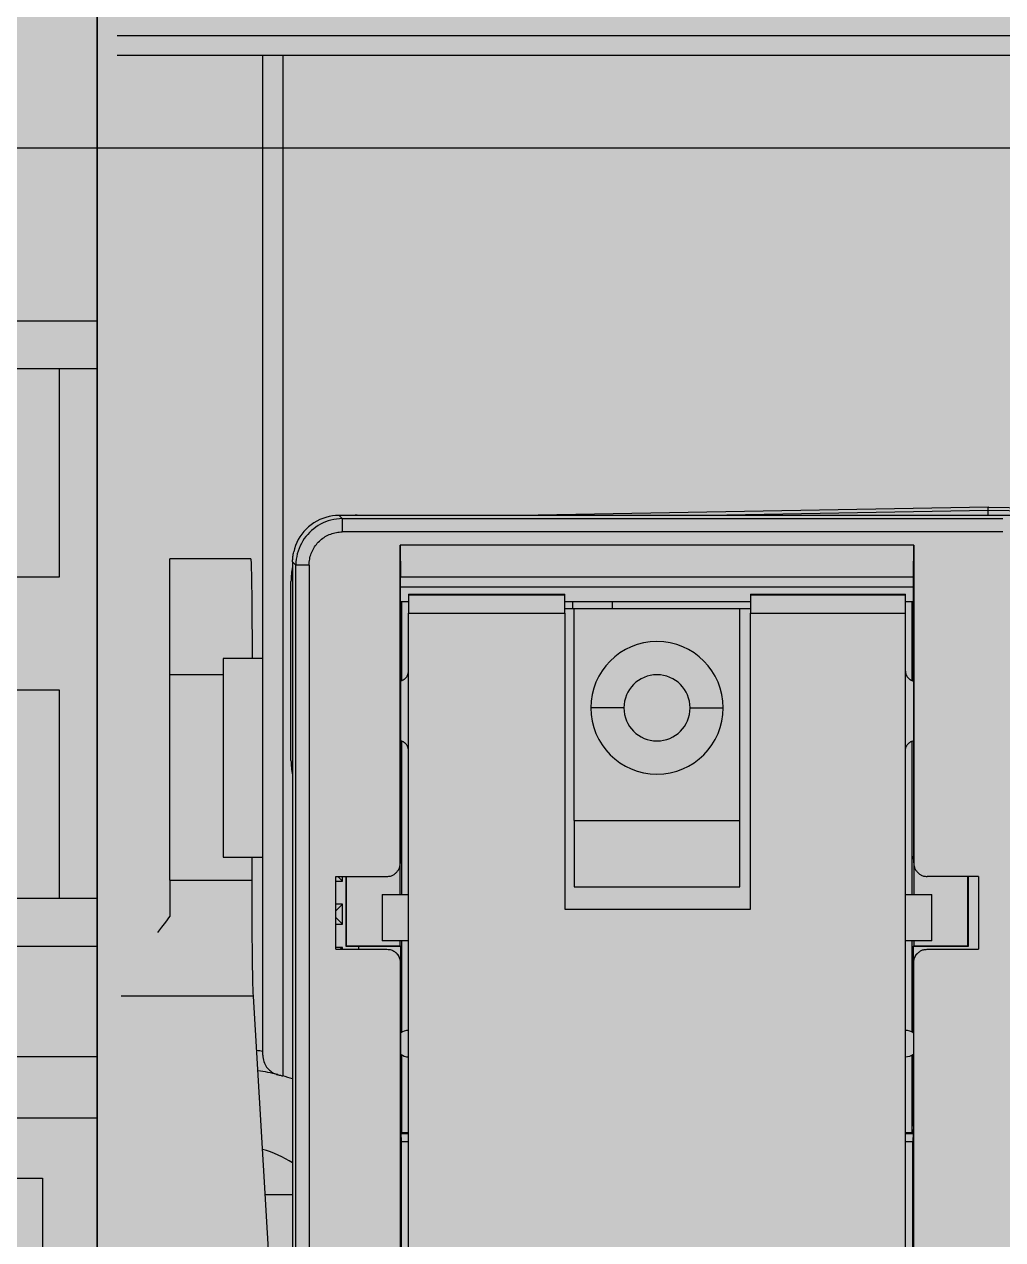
# Model space of a CAD drawing. Extents: x -20 to 2016, y -5898 to 916.
# Drawn here: x 1365.38 to 1380.15, y 636.76 to 655.1 of the extents above; entities that cross this region are included whole.
import ezdxf

# ---------------------------------------------------------------- set-up
doc = ezdxf.new("R2010")
doc.units = 0
doc.layers.add('MAIN-1', color=7, linetype='Continuous')
doc.layers.add('SYMS', color=7, linetype='Continuous')

# ---------------------------------------------------------------- blocks, each defined once
blk = doc.blocks.new('clipfix_35_5-select__2', base_point=(-147.547, 71.306))
at = {"color": 7, "linetype": 'Continuous'}
for p, q in [((-132.965, 76.456), (-139.986, 76.456)), ((-132.965, 76.456), (-132.247, 76.456)), ((-132.965, 71.306), (-132.965, 76.456)), ((-132.247, 75.881), (-132.247, 76.456)), ((-132.247, 76.456), (-124.247, 76.456)), ((-124.247, 76.456), (-124.247, 75.881)), ((-124.247, 76.456), (-123.528, 76.456)), ((-123.528, 76.456), (-121.856, 76.456)), ((-123.528, 71.306), (-123.528, 76.456)), ((-120.931, 76.456), (-121.856, 76.456)), ((-121.856, 76.456), (-121.856, 71.306)), ((-115.557, 76.456), (-120.931, 76.456)), ((-120.931, 76.456), (-120.931, 71.306)), ((-132.247, 71.881), (-132.247, 75.881)), ((-132.247, 75.881), (-129.097, 75.881)), ((-129.097, 75.881), (-129.097, 71.881)), ((-127.397, 75.881), (-124.247, 75.881)), ((-127.397, 71.881), (-127.397, 75.881)), ((-124.247, 75.881), (-124.247, 71.881)), ((-120.022, 75.631), (-116.572, 75.631)), ((-120.022, 74.081), (-120.022, 75.631))]:
    blk.add_line(p, q, dxfattribs=at)

msp = doc.modelspace()

# ---------------------------------------------------------------- hatches: boundary and pattern name
at = {"layer": 'SYMS', "true_color": 0x636466}
h = msp.add_hatch(color=251, dxfattribs=at)
h.dxf.hatch_style = 1
h.paths.add_polyline_path([(1366.481, 597.033), (1393.381, 597.033), (1393.381, 676.033), (1366.481, 676.033)])
h = msp.add_hatch(color=251, dxfattribs=at)
h.dxf.hatch_style = 1
h.paths.add_polyline_path([(1366.481, 665.21), (1361.331, 665.21), (1361.331, 616.61), (1366.481, 616.61)])

# ---------------------------------------------------------------- linework, layer by layer
at = {"layer": 'MAIN-1'}
for p, q in [((1366.781, 654.933), (1393.081, 654.933)), ((1393.081, 654.633), (1366.781, 654.633)), ((1368.981, 639.541), (1368.981, 654.633)), ((1369.281, 654.633), (1369.281, 639.23)), ((1379.931, 647.814), (1372.855, 647.691)), ((1379.931, 647.813), (1379.93, 647.813)), ((1379.93, 647.813), (1379.931, 647.813)), ((1379.931, 647.814), (1387.007, 647.691)), ((1379.931, 647.813), (1379.931, 647.813)), ((1379.931, 647.813), (1379.931, 647.813)), ((1379.931, 647.813), (1379.932, 647.813)), ((1379.932, 647.813), (1379.931, 647.813)), ((1379.931, 647.813), (1379.931, 647.813)), ((1379.931, 647.813), (1379.931, 647.813)), ((1379.931, 647.813), (1379.931, 647.813)), ((1379.931, 647.813), (1379.931, 647.813)), ((1379.931, 647.813), (1379.931, 647.813)), ((1379.931, 647.813), (1379.931, 647.813)), ((1379.931, 647.812), (1379.931, 647.813)), ((1379.931, 647.813), (1379.931, 647.813)), ((1379.931, 647.813), (1379.931, 647.813)), ((1379.931, 647.811), (1379.931, 647.812)), ((1379.931, 647.81), (1379.931, 647.811)), ((1379.931, 647.808), (1379.931, 647.81)), ((1379.931, 647.806), (1379.931, 647.808)), ((1369.839, 647.627), (1369.795, 647.605)), ((1369.885, 647.646), (1369.839, 647.627)), ((1369.933, 647.662), (1369.885, 647.646)), ((1369.981, 647.675), (1369.933, 647.662)), ((1370.03, 647.684), (1369.981, 647.675)), ((1370.051, 647.63), (1370.009, 647.62)), ((1370.08, 647.689), (1370.03, 647.684)), ((1370.093, 647.636), (1370.051, 647.63)), ((1370.131, 647.691), (1370.08, 647.689)), ((1370.136, 647.64), (1370.093, 647.636)), ((1370.18, 647.642), (1370.131, 647.691)), ((1379.931, 647.69), (1370.131, 647.691)), ((1370.18, 647.642), (1370.136, 647.64)), ((1370.18, 647.642), (1380.148, 647.642)), ((1370.18, 647.642), (1370.18, 647.442)), ((1370.406, 647.693), (1372.976, 647.693)), ((1379.931, 647.764), (1375.703, 647.69)), ((1379.931, 647.804), (1379.931, 647.806)), ((1379.931, 647.802), (1379.931, 647.804)), ((1379.931, 647.799), (1379.931, 647.802)), ((1379.931, 647.796), (1379.931, 647.799)), ((1379.931, 647.793), (1379.931, 647.796)), ((1379.931, 647.79), (1379.931, 647.793)), ((1379.931, 647.786), (1379.931, 647.79)), ((1379.931, 647.782), (1379.931, 647.786)), ((1379.931, 647.778), (1379.931, 647.782)), ((1379.931, 647.773), (1379.931, 647.778)), ((1379.931, 647.769), (1379.931, 647.773)), ((1379.931, 647.764), (1379.931, 647.769)), ((1379.931, 647.69), (1379.931, 647.764)), ((1384.159, 647.69), (1379.931, 647.764)), ((1389.731, 647.691), (1379.931, 647.69)), ((1369.601, 647.448), (1369.57, 647.409)), ((1369.635, 647.485), (1369.601, 647.448)), ((1369.672, 647.519), (1369.635, 647.485)), ((1369.71, 647.551), (1369.672, 647.519)), ((1369.717, 647.463), (1369.687, 647.435)), ((1369.751, 647.579), (1369.71, 647.551)), ((1369.749, 647.49), (1369.717, 647.463)), ((1369.782, 647.515), (1369.749, 647.49)), ((1369.795, 647.605), (1369.751, 647.579)), ((1369.817, 647.538), (1369.782, 647.515)), ((1369.853, 647.559), (1369.817, 647.538)), ((1369.89, 647.578), (1369.853, 647.559)), ((1369.929, 647.594), (1369.89, 647.578)), ((1369.968, 647.608), (1369.929, 647.594)), ((1370.009, 647.62), (1369.968, 647.608)), ((1370.135, 647.44), (1370.157, 647.441)), ((1370.157, 647.441), (1370.18, 647.442)), ((1380.148, 647.442), (1370.18, 647.442)), ((1369.494, 647.281), (1369.475, 647.235)), ((1369.516, 647.325), (1369.494, 647.281)), ((1369.541, 647.368), (1369.516, 647.325)), ((1369.57, 647.409), (1369.541, 647.368)), ((1369.563, 647.269), (1369.544, 647.231)), ((1369.584, 647.305), (1369.563, 647.269)), ((1369.607, 647.34), (1369.584, 647.305)), ((1369.631, 647.373), (1369.607, 647.34)), ((1369.658, 647.405), (1369.631, 647.373)), ((1369.687, 647.435), (1369.658, 647.405)), ((1369.789, 647.254), (1369.803, 647.271)), ((1369.803, 647.271), (1369.818, 647.288)), ((1369.818, 647.288), (1369.834, 647.303)), ((1369.834, 647.303), (1369.851, 647.319)), ((1369.851, 647.319), (1369.868, 647.333)), ((1369.868, 647.333), (1369.886, 647.347)), ((1369.886, 647.347), (1369.905, 647.359)), ((1369.905, 647.359), (1369.924, 647.371)), ((1369.924, 647.371), (1369.944, 647.383)), ((1369.944, 647.383), (1369.964, 647.393)), ((1369.964, 647.393), (1369.984, 647.402)), ((1369.984, 647.402), (1370.005, 647.41)), ((1370.005, 647.41), (1370.026, 647.418)), ((1370.026, 647.418), (1370.048, 647.424)), ((1370.048, 647.424), (1370.069, 647.43)), ((1370.069, 647.43), (1370.091, 647.434)), ((1370.091, 647.434), (1370.112, 647.437)), ((1370.112, 647.437), (1370.135, 647.44)), ((1369.435, 647.069), (1369.437, 647.087)), ((1369.437, 647.087), (1369.44, 647.104)), ((1369.44, 647.104), (1369.443, 647.122)), ((1369.443, 647.122), (1369.447, 647.139)), ((1369.459, 647.188), (1369.447, 647.139)), ((1369.475, 647.235), (1369.459, 647.188)), ((1369.501, 647.113), (1369.492, 647.071)), ((1369.513, 647.153), (1369.501, 647.113)), ((1369.528, 647.193), (1369.513, 647.153)), ((1369.544, 647.231), (1369.528, 647.193)), ((1369.692, 647.053), (1369.697, 647.074)), ((1369.697, 647.074), (1369.704, 647.095)), ((1369.704, 647.095), (1369.711, 647.116)), ((1369.711, 647.116), (1369.72, 647.137)), ((1369.72, 647.137), (1369.729, 647.158)), ((1369.729, 647.158), (1369.739, 647.178)), ((1369.739, 647.178), (1369.75, 647.198)), ((1369.75, 647.198), (1369.762, 647.217)), ((1369.762, 647.217), (1369.775, 647.236)), ((1369.775, 647.236), (1369.789, 647.254)), ((1371.055, 642.445), (1371.055, 647.241)), ((1378.807, 647.241), (1371.055, 647.241)), ((1371.055, 647.241), (1371.059, 646.769)), ((1378.803, 646.769), (1378.807, 647.241)), ((1378.807, 647.241), (1378.807, 642.445)), ((1368.798, 647.035), (1367.577, 647.035)), ((1367.577, 645.285), (1367.577, 647.035)), ((1368.798, 647.035), (1368.799, 647.033)), ((1368.799, 647.033), (1368.799, 647.03)), ((1368.799, 647.03), (1368.8, 647.024)), ((1368.8, 647.024), (1368.801, 647.016)), ((1368.801, 647.016), (1368.802, 647.006)), ((1368.802, 647.006), (1368.803, 646.993)), ((1368.803, 646.993), (1368.803, 646.978)), ((1368.803, 646.978), (1368.804, 646.96)), ((1368.804, 646.96), (1368.805, 646.939)), ((1368.805, 646.939), (1368.806, 646.916)), ((1368.806, 646.916), (1368.806, 646.889)), ((1369.431, 647.014), (1369.432, 647.033)), ((1369.431, 647.011), (1369.431, 647.014)), ((1369.431, 647.008), (1369.431, 647.011)), ((1369.431, 647.004), (1369.431, 647.008)), ((1369.431, 647.001), (1369.431, 647.004)), ((1369.431, 646.998), (1369.431, 647.001)), ((1369.431, 646.994), (1369.431, 646.998)), ((1369.431, 646.991), (1369.431, 646.994)), ((1369.431, 646.991), (1369.431, 630.62)), ((1369.431, 646.991), (1369.48, 646.942)), ((1369.432, 647.033), (1369.433, 647.051)), ((1369.433, 647.051), (1369.435, 647.069)), ((1369.481, 646.986), (1369.48, 646.942)), ((1369.48, 630.62), (1369.48, 646.942)), ((1369.68, 646.942), (1369.48, 646.942)), ((1369.485, 647.029), (1369.481, 646.986)), ((1369.492, 647.071), (1369.485, 647.029)), ((1369.68, 646.965), (1369.682, 646.987)), ((1369.68, 646.942), (1369.68, 646.965)), ((1369.68, 646.942), (1369.68, 630.62)), ((1369.682, 646.987), (1369.684, 647.009)), ((1369.684, 647.009), (1369.688, 647.031)), ((1369.688, 647.031), (1369.692, 647.053)), ((1368.806, 646.889), (1368.807, 646.86)), ((1368.807, 646.86), (1368.808, 646.827)), ((1368.808, 646.827), (1368.809, 646.79)), ((1368.809, 646.79), (1368.81, 646.749)), ((1368.81, 646.749), (1368.81, 646.704)), ((1371.059, 646.768), (1371.059, 646.769)), ((1371.059, 645.341), (1371.059, 646.769)), ((1371.059, 646.767), (1371.059, 646.768)), ((1371.059, 646.766), (1371.059, 646.767)), ((1371.059, 646.765), (1371.059, 646.766)), ((1371.059, 646.764), (1371.059, 646.765)), ((1371.059, 646.763), (1371.059, 646.764)), ((1371.059, 646.764), (1371.059, 646.764)), ((1371.059, 646.763), (1378.803, 646.763)), ((1378.803, 645.341), (1378.803, 646.769)), ((1378.803, 646.763), (1378.803, 646.769)), ((1368.81, 646.704), (1368.811, 646.654)), ((1368.811, 646.654), (1368.812, 646.598)), ((1368.812, 646.598), (1368.813, 646.536)), ((1368.813, 646.536), (1368.814, 646.466)), ((1369.406, 643.993), (1369.406, 646.693)), ((1371.059, 646.614), (1378.803, 646.614)), ((1368.814, 646.466), (1368.815, 646.387)), ((1368.815, 646.387), (1368.815, 646.296)), ((1371.18, 646.386), (1371.06, 646.386)), ((1371.06, 646.386), (1371.06, 645.194)), ((1371.081, 645.2), (1371.081, 646.386)), ((1371.18, 646.5), (1373.54, 646.5)), ((1371.18, 646.5), (1371.18, 646.489)), ((1373.54, 646.489), (1371.18, 646.489)), ((1371.18, 646.489), (1371.18, 646.214)), ((1373.54, 646.489), (1373.54, 646.5)), ((1373.54, 646.214), (1373.54, 646.489)), ((1376.34, 646.386), (1373.54, 646.386)), ((1373.656, 646.386), (1373.656, 646.286)), ((1374.256, 646.386), (1374.256, 646.286)), ((1376.34, 646.5), (1378.68, 646.5)), ((1376.34, 646.5), (1376.34, 646.489)), ((1378.68, 646.489), (1376.34, 646.489)), ((1376.34, 646.489), (1376.34, 646.214)), ((1378.68, 646.489), (1378.68, 646.5)), ((1378.68, 646.214), (1378.68, 646.489)), ((1378.802, 646.386), (1378.68, 646.386)), ((1378.781, 645.199), (1378.781, 646.386)), ((1378.802, 645.193), (1378.802, 646.386)), ((1368.815, 646.296), (1368.816, 646.189)), ((1368.816, 646.189), (1368.817, 646.058)), ((1371.18, 634.918), (1371.18, 646.214)), ((1371.18, 646.214), (1373.54, 646.214)), ((1373.54, 646.286), (1373.68, 646.286)), ((1373.54, 646.214), (1373.54, 641.748)), ((1373.68, 646.286), (1376.18, 646.286)), ((1373.68, 643.086), (1373.68, 646.286)), ((1376.18, 646.286), (1376.34, 646.286)), ((1376.18, 643.086), (1376.18, 646.286)), ((1376.34, 646.214), (1378.68, 646.214)), ((1376.34, 641.748), (1376.34, 646.214)), ((1378.68, 634.918), (1378.68, 646.214)), ((1368.817, 646.058), (1368.818, 645.882)), ((1368.818, 645.882), (1368.819, 645.533)), ((1368.981, 645.533), (1368.381, 645.533)), ((1368.381, 645.533), (1368.381, 642.533)), ((1368.381, 645.285), (1367.577, 645.285)), ((1367.577, 642.183), (1367.577, 645.285)), ((1371.059, 645.341), (1371.059, 642.545)), ((1371.136, 645.235), (1371.141, 645.24)), ((1371.141, 645.24), (1371.145, 645.245)), ((1371.145, 645.245), (1371.149, 645.251)), ((1371.149, 645.251), (1371.153, 645.256)), ((1371.153, 645.256), (1371.157, 645.262)), ((1371.157, 645.262), (1371.161, 645.268)), ((1371.161, 645.268), (1371.164, 645.274)), ((1371.164, 645.274), (1371.167, 645.28)), ((1371.167, 645.28), (1371.17, 645.287)), ((1371.17, 645.287), (1371.172, 645.293)), ((1371.172, 645.293), (1371.174, 645.3)), ((1371.174, 645.3), (1371.176, 645.306)), ((1371.176, 645.306), (1371.177, 645.313)), ((1371.177, 645.313), (1371.178, 645.32)), ((1371.178, 645.32), (1371.179, 645.327)), ((1371.179, 645.334), (1371.18, 645.341)), ((1371.179, 645.327), (1371.179, 645.334)), ((1378.68, 645.341), (1378.68, 645.334)), ((1378.68, 645.334), (1378.68, 645.327)), ((1378.68, 645.327), (1378.681, 645.32)), ((1378.681, 645.32), (1378.682, 645.313)), ((1378.682, 645.313), (1378.684, 645.306)), ((1378.684, 645.306), (1378.685, 645.299)), ((1378.685, 645.299), (1378.688, 645.293)), ((1378.688, 645.293), (1378.69, 645.286)), ((1378.69, 645.286), (1378.693, 645.28)), ((1378.693, 645.28), (1378.696, 645.273)), ((1378.696, 645.273), (1378.699, 645.267)), ((1378.699, 645.267), (1378.703, 645.261)), ((1378.703, 645.261), (1378.706, 645.255)), ((1378.706, 645.255), (1378.711, 645.25)), ((1378.711, 645.25), (1378.715, 645.244)), ((1378.715, 645.244), (1378.72, 645.239)), ((1378.72, 645.239), (1378.724, 645.234)), ((1378.803, 645.341), (1378.803, 642.545)), ((1371.059, 645.194), (1371.066, 645.195)), ((1371.066, 645.195), (1371.072, 645.197)), ((1371.072, 645.197), (1371.079, 645.199)), ((1371.079, 645.199), (1371.085, 645.201)), ((1371.085, 645.201), (1371.091, 645.204)), ((1371.091, 645.204), (1371.097, 645.207)), ((1371.097, 645.207), (1371.103, 645.21)), ((1371.103, 645.21), (1371.109, 645.214)), ((1371.109, 645.214), (1371.115, 645.217)), ((1371.115, 645.217), (1371.12, 645.221)), ((1371.12, 645.221), (1371.126, 645.226)), ((1371.126, 645.226), (1371.131, 645.23)), ((1371.131, 645.23), (1371.136, 645.235)), ((1378.724, 645.234), (1378.729, 645.229)), ((1378.729, 645.229), (1378.735, 645.225)), ((1378.735, 645.225), (1378.74, 645.22)), ((1378.74, 645.22), (1378.746, 645.216)), ((1378.746, 645.216), (1378.752, 645.213)), ((1378.752, 645.213), (1378.758, 645.209)), ((1378.758, 645.209), (1378.764, 645.206)), ((1378.764, 645.206), (1378.77, 645.203)), ((1378.77, 645.203), (1378.776, 645.201)), ((1378.776, 645.201), (1378.783, 645.198)), ((1378.783, 645.198), (1378.789, 645.196)), ((1378.789, 645.196), (1378.796, 645.195)), ((1378.796, 645.195), (1378.803, 645.193)), ((1374.43, 644.786), (1373.93, 644.786)), ((1375.43, 644.786), (1375.93, 644.786)), ((1371.066, 644.286), (1371.059, 644.288)), ((1371.072, 644.285), (1371.066, 644.286)), ((1371.079, 644.283), (1371.072, 644.285)), ((1371.085, 644.28), (1371.079, 644.283)), ((1371.081, 641.968), (1371.081, 644.282)), ((1371.091, 644.278), (1371.085, 644.28)), ((1371.097, 644.275), (1371.091, 644.278)), ((1371.103, 644.271), (1371.097, 644.275)), ((1371.109, 644.268), (1371.103, 644.271)), ((1371.115, 644.264), (1371.109, 644.268)), ((1371.12, 644.26), (1371.115, 644.264)), ((1371.126, 644.256), (1371.12, 644.26)), ((1371.131, 644.251), (1371.126, 644.256)), ((1371.136, 644.247), (1371.131, 644.251)), ((1371.141, 644.242), (1371.136, 644.247)), ((1371.145, 644.236), (1371.141, 644.242)), ((1371.149, 644.231), (1371.145, 644.236)), ((1371.153, 644.225), (1371.149, 644.231)), ((1371.157, 644.22), (1371.153, 644.225)), ((1371.161, 644.214), (1371.157, 644.22)), ((1371.164, 644.208), (1371.161, 644.214)), ((1371.167, 644.201), (1371.164, 644.208)), ((1371.17, 644.195), (1371.167, 644.201)), ((1371.172, 644.188), (1371.17, 644.195)), ((1371.174, 644.182), (1371.172, 644.188)), ((1371.176, 644.175), (1371.174, 644.182)), ((1371.177, 644.168), (1371.176, 644.175)), ((1371.178, 644.162), (1371.177, 644.168)), ((1371.179, 644.155), (1371.178, 644.162)), ((1371.179, 644.148), (1371.179, 644.155)), ((1371.18, 644.141), (1371.179, 644.148)), ((1378.68, 644.155), (1378.681, 644.162)), ((1378.68, 644.148), (1378.68, 644.155)), ((1378.68, 644.141), (1378.68, 644.148)), ((1378.681, 644.162), (1378.682, 644.169)), ((1378.682, 644.169), (1378.684, 644.176)), ((1378.684, 644.176), (1378.685, 644.182)), ((1378.685, 644.182), (1378.688, 644.189)), ((1378.688, 644.189), (1378.69, 644.196)), ((1378.69, 644.196), (1378.693, 644.202)), ((1378.693, 644.202), (1378.696, 644.208)), ((1378.696, 644.208), (1378.699, 644.214)), ((1378.699, 644.214), (1378.703, 644.22)), ((1378.703, 644.22), (1378.706, 644.226)), ((1378.706, 644.226), (1378.711, 644.232)), ((1378.711, 644.232), (1378.715, 644.237)), ((1378.715, 644.237), (1378.72, 644.243)), ((1378.72, 644.243), (1378.724, 644.248)), ((1378.724, 644.248), (1378.729, 644.252)), ((1378.729, 644.252), (1378.735, 644.257)), ((1378.735, 644.257), (1378.74, 644.261)), ((1378.74, 644.261), (1378.746, 644.265)), ((1378.746, 644.265), (1378.752, 644.269)), ((1378.752, 644.269), (1378.758, 644.272)), ((1378.758, 644.272), (1378.764, 644.276)), ((1378.764, 644.276), (1378.77, 644.278)), ((1378.77, 644.278), (1378.776, 644.281)), ((1378.776, 644.281), (1378.783, 644.283)), ((1378.781, 641.968), (1378.781, 644.283)), ((1378.783, 644.283), (1378.789, 644.285)), ((1378.789, 644.285), (1378.796, 644.287)), ((1378.796, 644.287), (1378.803, 644.288)), ((1373.68, 643.086), (1373.68, 642.086)), ((1373.68, 643.086), (1376.18, 643.086)), ((1376.18, 642.086), (1376.18, 643.086)), ((1368.381, 642.533), (1368.981, 642.533)), ((1368.819, 642.183), (1368.819, 642.533)), ((1371.059, 642.536), (1371.054, 642.436)), ((1371.059, 642.545), (1371.055, 642.445)), ((1371.059, 642.544), (1371.059, 642.545)), ((1371.059, 642.543), (1371.059, 642.544)), ((1371.059, 642.542), (1371.059, 642.543)), ((1371.059, 642.541), (1371.059, 642.542)), ((1371.059, 642.54), (1371.059, 642.541)), ((1371.059, 642.539), (1371.059, 642.54)), ((1378.807, 642.445), (1378.803, 642.545)), ((1378.803, 642.545), (1378.803, 642.544)), ((1378.803, 642.544), (1378.803, 642.543)), ((1378.803, 642.543), (1378.803, 642.542)), ((1378.803, 642.542), (1378.803, 642.541)), ((1378.803, 642.541), (1378.803, 642.54)), ((1378.803, 642.54), (1378.803, 642.539)), ((1378.803, 642.536), (1378.807, 642.436)), ((1370.995, 642.299), (1371.002, 642.307)), ((1371.002, 642.307), (1371.009, 642.315)), ((1371.009, 642.315), (1371.016, 642.324)), ((1371.016, 642.324), (1371.022, 642.333)), ((1371.022, 642.333), (1371.028, 642.342)), ((1371.028, 642.342), (1371.034, 642.352)), ((1371.034, 642.352), (1371.039, 642.362)), ((1371.039, 642.362), (1371.043, 642.373)), ((1371.043, 642.373), (1371.047, 642.385)), ((1371.047, 642.385), (1371.05, 642.397)), ((1371.05, 642.397), (1371.052, 642.41)), ((1371.052, 642.41), (1371.054, 642.424)), ((1371.053, 641.968), (1371.053, 642.416)), ((1371.054, 642.424), (1371.055, 642.438)), ((1371.055, 642.444), (1371.055, 642.445)), ((1371.055, 642.443), (1371.055, 642.444)), ((1371.055, 642.442), (1371.055, 642.443)), ((1371.055, 642.44), (1371.055, 642.442)), ((1371.055, 642.439), (1371.055, 642.44)), ((1371.055, 642.438), (1371.055, 642.439)), ((1378.807, 642.445), (1378.807, 642.444)), ((1378.807, 642.444), (1378.807, 642.443)), ((1378.807, 642.443), (1378.807, 642.442)), ((1378.807, 642.442), (1378.807, 642.44)), ((1378.807, 642.44), (1378.807, 642.439)), ((1378.807, 642.439), (1378.807, 642.438)), ((1378.807, 642.438), (1378.808, 642.424)), ((1378.808, 642.424), (1378.809, 642.41)), ((1378.809, 642.415), (1378.809, 641.968)), ((1378.809, 642.41), (1378.812, 642.397)), ((1378.812, 642.397), (1378.815, 642.385)), ((1378.815, 642.385), (1378.819, 642.373)), ((1378.819, 642.373), (1378.823, 642.362)), ((1378.823, 642.362), (1378.828, 642.352)), ((1378.828, 642.352), (1378.833, 642.342)), ((1378.833, 642.342), (1378.839, 642.333)), ((1378.839, 642.333), (1378.846, 642.324)), ((1378.846, 642.324), (1378.852, 642.315)), ((1378.852, 642.315), (1378.86, 642.307)), ((1378.86, 642.307), (1378.867, 642.299)), ((1367.577, 642.183), (1368.819, 642.183)), ((1367.577, 642.183), (1367.577, 641.635)), ((1368.819, 642.057), (1368.819, 642.183)), ((1370.081, 641.141), (1370.081, 642.241)), ((1370.081, 642.241), (1370.854, 642.241)), ((1370.081, 642.171), (1370.181, 642.171)), ((1370.181, 642.171), (1370.111, 642.241)), ((1370.181, 642.171), (1370.181, 642.241)), ((1370.233, 642.241), (1370.233, 641.191)), ((1370.238, 642.241), (1370.238, 641.196)), ((1370.854, 642.241), (1370.869, 642.241)), ((1370.869, 642.241), (1370.883, 642.243)), ((1370.883, 642.243), (1370.896, 642.245)), ((1370.896, 642.245), (1370.909, 642.247)), ((1370.909, 642.247), (1370.921, 642.251)), ((1370.921, 642.251), (1370.932, 642.255)), ((1370.932, 642.255), (1370.942, 642.26)), ((1370.942, 642.26), (1370.952, 642.265)), ((1370.952, 642.265), (1370.961, 642.271)), ((1370.961, 642.271), (1370.97, 642.278)), ((1370.97, 642.278), (1370.979, 642.285)), ((1370.979, 642.285), (1370.987, 642.292)), ((1370.987, 642.292), (1370.995, 642.299)), ((1378.867, 642.299), (1378.875, 642.292)), ((1378.875, 642.292), (1378.883, 642.285)), ((1378.883, 642.285), (1378.891, 642.278)), ((1378.891, 642.278), (1378.9, 642.271)), ((1378.9, 642.271), (1378.91, 642.265)), ((1378.91, 642.265), (1378.92, 642.26)), ((1378.92, 642.26), (1378.93, 642.255)), ((1378.93, 642.255), (1378.941, 642.251)), ((1378.941, 642.251), (1378.953, 642.247)), ((1378.953, 642.247), (1378.965, 642.245)), ((1378.965, 642.245), (1378.978, 642.243)), ((1378.978, 642.243), (1378.992, 642.241)), ((1378.992, 642.241), (1379.007, 642.241)), ((1379.781, 642.241), (1379.007, 642.241)), ((1379.624, 641.196), (1379.624, 642.241)), ((1379.631, 641.189), (1379.631, 642.241)), ((1379.781, 642.241), (1379.781, 641.141)), ((1368.82, 641.939), (1368.819, 642.057)), ((1368.82, 641.828), (1368.82, 641.939)), ((1370.78, 641.968), (1371.18, 641.968)), ((1370.78, 641.968), (1370.78, 641.268)), ((1373.68, 642.086), (1376.18, 642.086)), ((1378.68, 641.968), (1379.08, 641.968)), ((1379.08, 641.268), (1379.08, 641.968)), ((1368.82, 641.724), (1368.82, 641.828)), ((1370.181, 641.821), (1370.081, 641.821)), ((1370.181, 641.821), (1370.081, 641.721)), ((1370.181, 641.521), (1370.181, 641.821)), ((1367.515, 641.553), (1367.577, 641.635)), ((1368.82, 641.624), (1368.82, 641.724)), ((1368.821, 641.53), (1368.82, 641.624)), ((1370.181, 641.521), (1370.081, 641.621)), ((1373.54, 641.748), (1376.34, 641.748)), ((1367.398, 641.396), (1367.456, 641.474)), ((1367.456, 641.474), (1367.515, 641.553)), ((1368.821, 641.44), (1368.821, 641.53)), ((1368.822, 641.354), (1368.821, 641.44)), ((1370.081, 641.521), (1370.181, 641.521)), ((1368.822, 641.272), (1368.822, 641.354)), ((1368.823, 641.193), (1368.822, 641.272)), ((1371.18, 641.268), (1370.78, 641.268)), ((1371.053, 641.196), (1371.053, 641.268)), ((1371.081, 639.892), (1371.081, 641.268)), ((1379.08, 641.268), (1378.68, 641.268)), ((1378.781, 639.89), (1378.781, 641.268)), ((1378.809, 641.268), (1378.809, 641.196)), ((1368.824, 641.118), (1368.823, 641.193)), ((1368.824, 641.046), (1368.824, 641.118)), ((1368.825, 640.978), (1368.824, 641.046)), ((1370.181, 641.171), (1370.081, 641.171)), ((1370.081, 641.141), (1370.855, 641.141)), ((1370.181, 641.171), (1370.151, 641.141)), ((1370.181, 641.141), (1370.181, 641.171)), ((1370.233, 641.191), (1370.238, 641.196)), ((1370.233, 641.191), (1370.431, 641.19)), ((1370.238, 641.196), (1371.053, 641.196)), ((1370.431, 641.141), (1370.431, 641.19)), ((1370.431, 641.189), (1371.06, 641.189)), ((1370.855, 641.141), (1370.872, 641.14)), ((1370.872, 641.14), (1370.889, 641.138)), ((1370.889, 641.138), (1370.904, 641.136)), ((1370.904, 641.136), (1370.918, 641.132)), ((1370.918, 641.132), (1370.931, 641.127)), ((1370.931, 641.127), (1370.944, 641.121)), ((1370.944, 641.121), (1370.956, 641.115)), ((1370.956, 641.115), (1370.967, 641.107)), ((1370.967, 641.107), (1370.977, 641.1)), ((1370.977, 641.1), (1370.987, 641.091)), ((1370.987, 641.091), (1370.996, 641.082)), ((1370.996, 641.082), (1371.005, 641.073)), ((1371, 641.078), (1370.996, 641.082)), ((1371.011, 641.071), (1371.002, 641.08)), ((1371.005, 641.073), (1371.013, 641.063)), ((1371.02, 641.062), (1371.011, 641.071)), ((1371.013, 641.063), (1371.021, 641.053)), ((1371.027, 641.051), (1371.02, 641.062)), ((1371.021, 641.053), (1371.028, 641.042)), ((1371.034, 641.041), (1371.027, 641.051)), ((1371.028, 641.042), (1371.035, 641.03)), ((1371.04, 641.03), (1371.034, 641.041)), ((1371.035, 641.03), (1371.041, 641.018)), ((1371.045, 641.018), (1371.04, 641.03)), ((1371.06, 641.189), (1371.053, 641.196)), ((1371.06, 641.189), (1371.06, 639.878)), ((1378.802, 641.189), (1378.809, 641.196)), ((1378.802, 639.876), (1378.802, 641.189)), ((1378.802, 641.189), (1379.631, 641.189)), ((1378.809, 641.196), (1379.624, 641.196)), ((1378.822, 641.03), (1378.817, 641.018)), ((1378.821, 641.019), (1378.826, 641.029)), ((1378.828, 641.041), (1378.822, 641.03)), ((1378.826, 641.029), (1378.832, 641.039)), ((1378.834, 641.051), (1378.828, 641.041)), ((1378.832, 641.039), (1378.838, 641.049)), ((1378.842, 641.062), (1378.834, 641.051)), ((1378.838, 641.049), (1378.844, 641.058)), ((1378.85, 641.071), (1378.842, 641.062)), ((1378.844, 641.058), (1378.851, 641.066)), ((1378.859, 641.08), (1378.85, 641.071)), ((1378.851, 641.066), (1378.858, 641.074)), ((1378.858, 641.074), (1378.866, 641.082)), ((1378.866, 641.082), (1378.861, 641.078)), ((1378.866, 641.082), (1378.873, 641.09)), ((1378.873, 641.09), (1378.882, 641.097)), ((1378.882, 641.097), (1378.89, 641.104)), ((1378.89, 641.104), (1378.899, 641.11)), ((1378.899, 641.11), (1378.909, 641.116)), ((1378.909, 641.116), (1378.919, 641.122)), ((1378.919, 641.122), (1378.929, 641.126)), ((1378.929, 641.126), (1378.94, 641.131)), ((1378.94, 641.131), (1378.952, 641.134)), ((1378.952, 641.134), (1378.965, 641.137)), ((1378.965, 641.137), (1378.978, 641.139)), ((1378.978, 641.139), (1378.992, 641.14)), ((1378.992, 641.14), (1379.007, 641.141)), ((1379.007, 641.141), (1379.781, 641.141)), ((1379.631, 641.189), (1379.624, 641.196)), ((1368.826, 640.913), (1368.825, 640.978)), ((1368.827, 640.852), (1368.826, 640.913)), ((1368.828, 640.794), (1368.827, 640.852)), ((1371.041, 641.018), (1371.045, 641.004)), ((1371.049, 641.006), (1371.045, 641.018)), ((1371.045, 641.004), (1371.049, 640.99)), ((1371.053, 640.993), (1371.049, 641.006)), ((1371.049, 640.99), (1371.052, 640.975)), ((1371.052, 640.975), (1371.054, 640.958)), ((1371.055, 640.98), (1371.053, 640.993)), ((1371.054, 640.958), (1371.055, 640.941)), ((1371.057, 640.966), (1371.055, 640.98)), ((1371.055, 640.941), (1371.059, 640.936)), ((1371.055, 640.941), (1371.055, 634.3)), ((1371.059, 640.951), (1371.057, 640.966)), ((1371.059, 640.936), (1371.059, 640.951)), ((1371.059, 640.936), (1371.059, 638.488)), ((1378.804, 640.966), (1378.803, 640.951)), ((1378.803, 640.951), (1378.803, 640.936)), ((1378.803, 640.936), (1378.807, 640.941)), ((1378.803, 640.936), (1378.803, 638.488)), ((1378.806, 640.98), (1378.804, 640.966)), ((1378.809, 640.993), (1378.806, 640.98)), ((1378.807, 640.956), (1378.809, 640.97)), ((1378.807, 640.941), (1378.807, 640.956)), ((1378.807, 634.3), (1378.807, 640.941)), ((1378.812, 641.006), (1378.809, 640.993)), ((1378.809, 640.97), (1378.811, 640.983)), ((1378.811, 640.983), (1378.814, 640.996)), ((1378.817, 641.018), (1378.812, 641.006)), ((1378.814, 640.996), (1378.817, 641.007)), ((1378.817, 641.007), (1378.821, 641.019)), ((1368.829, 640.739), (1368.828, 640.794)), ((1368.83, 640.689), (1368.829, 640.739)), ((1368.831, 640.641), (1368.83, 640.689)), ((1368.832, 640.598), (1368.831, 640.641)), ((1368.833, 640.558), (1368.832, 640.598)), ((1368.834, 640.523), (1368.833, 640.558)), ((1368.835, 640.492), (1368.834, 640.523)), ((1368.836, 640.467), (1368.835, 640.492)), ((1368.841, 640.433), (1366.841, 640.433)), ((1368.838, 640.448), (1368.836, 640.467)), ((1368.839, 640.437), (1368.838, 640.448)), ((1368.841, 640.433), (1368.839, 640.437)), ((1369.422, 630.62), (1368.841, 640.433)), ((1371.06, 639.558), (1371.06, 638.47)), ((1378.802, 638.471), (1378.802, 639.559)), ((1368.981, 639.541), (1368.982, 639.516)), ((1368.982, 639.516), (1368.985, 639.492)), ((1368.985, 639.492), (1368.99, 639.468)), ((1368.99, 639.468), (1368.996, 639.446)), ((1368.996, 639.446), (1369.005, 639.424)), ((1369.005, 639.424), (1369.014, 639.403)), ((1369.014, 639.403), (1369.026, 639.383)), ((1369.026, 639.383), (1369.038, 639.364)), ((1371.081, 638.375), (1371.081, 639.544)), ((1378.781, 638.375), (1378.781, 639.545)), ((1369.038, 639.364), (1369.051, 639.347)), ((1369.051, 639.347), (1369.065, 639.332)), ((1369.065, 639.332), (1369.08, 639.318)), ((1369.08, 639.318), (1369.095, 639.305)), ((1369.095, 639.305), (1369.111, 639.293)), ((1369.111, 639.293), (1369.127, 639.283)), ((1369.127, 639.283), (1369.143, 639.274)), ((1369.143, 639.274), (1369.159, 639.266)), ((1369.159, 639.266), (1369.175, 639.26)), ((1369.175, 639.26), (1369.192, 639.254)), ((1369.192, 639.254), (1369.208, 639.249)), ((1369.208, 639.249), (1369.218, 639.247)), ((1369.218, 639.247), (1369.229, 639.244)), ((1369.229, 639.244), (1369.239, 639.242)), ((1369.239, 639.242), (1369.249, 639.239)), ((1369.249, 639.239), (1369.26, 639.236)), ((1369.26, 639.236), (1369.27, 639.233)), ((1369.27, 639.233), (1369.281, 639.23)), ((1371.059, 638.488), (1371.071, 638.241)), ((1378.803, 638.488), (1378.79, 638.241)), ((1371.065, 638.36), (1371.081, 638.375)), ((1371.18, 638.354), (1371.066, 638.354)), ((1371.081, 638.375), (1371.18, 638.375)), ((1378.68, 638.375), (1378.781, 638.375)), ((1378.796, 638.354), (1378.68, 638.354)), ((1378.796, 638.36), (1378.781, 638.375)), ((1371.071, 638.241), (1371.071, 636.141)), ((1371.071, 638.241), (1371.18, 638.241)), ((1378.68, 638.241), (1378.79, 638.241)), ((1378.79, 636.141), (1378.79, 638.241)), ((1369.431, 637.433), (1369.018, 637.433))]:
    msp.add_line(p, q, dxfattribs=at)
for centre, radius, start, end in [((1370.406, 646.693), 1, 90, 93.4734), ((1370.406, 646.693), 1, 167.1614, 180), ((1374.93, 644.786), 1, 0, 180), ((1374.93, 644.786), 0.5, 0, 180), ((1374.93, 644.786), 1, 180, 0), ((1374.93, 644.786), 0.5, 180, 0), ((1370.406, 643.993), 1, 180, 192.8386), ((1371.18, 639.718), 0.2, 90, 127.0982), ((1378.68, 639.718), 0.2, 52.0488, 90), ((1368.531, 636.533), 3.1, 81.6534, 83.3597), ((1371.18, 639.718), 0.2, 232.9018, 270), ((1378.68, 639.718), 0.2, 270, 307.9512), ((1368.531, 636.533), 2.8, 76.003, 82.2722), ((1368.531, 636.533), 2.8, 71.2509, 74.4629), ((1368.531, 636.533), 1.65, 56.9443, 74.2912)]:
    msp.add_arc(centre, radius, start, end, dxfattribs=at)
at = {"layer": 'SYMS'}
for points in [[(1366.481, 676.033), (1393.381, 676.033), (1393.381, 597.033), (1366.481, 597.033)], [(1361.331, 665.21), (1366.481, 665.21), (1366.481, 616.61), (1361.331, 616.61)], [(1221.214, 653.242), (1466.098, 653.242), (1466.098, 627.47), (1221.214, 627.47)]]:
    msp.add_lwpolyline(points, close=True, dxfattribs=at)

# ---------------------------------------------------------------- block references
at = {"rotation": 270}
msp.add_blockref('clipfix_35_5-select__2', (1361.331, 665.21), dxfattribs=at)

doc.saveas('drawing.dxf')
